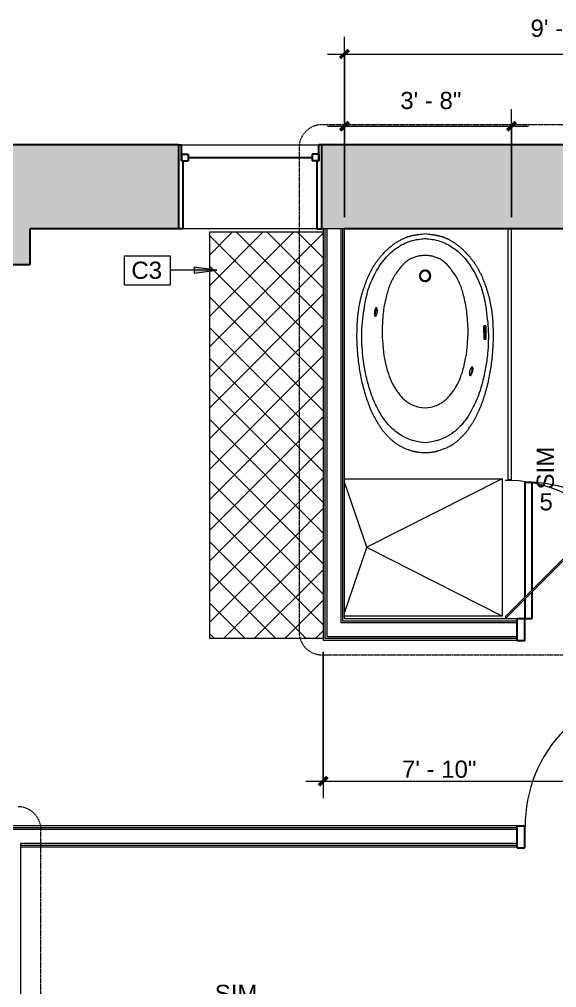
# Model space of a CAD drawing. Header units: inches. Extents: x -1176 to 1474, y -2632 to 978.
# Drawn here: x 603.2 to 744, y 368.3 to 621.8 of the extents above; entities that cross this region are included whole.
import ezdxf

# ---------------------------------------------------------------- set-up
doc = ezdxf.new("R2010")
doc.units = ezdxf.units.IN
doc.header["$MEASUREMENT"] = 0
doc.linetypes.add('Dash Dot 3_16_', pattern=[0.3125, 0.1875, -0.0625, 0, -0.0625])
for name, color, linetype, lineweight in [('A-ANNO-DIMS', 211, 'Continuous', 9), ('A-ANNO-DIMS-48', 211, 'Continuous', 9), ('A-ANNO-KEYN', 231, 'Continuous', 9), ('A-ANNO-SYMB', 150, 'Continuous', 9), ('A-DOOR', 31, 'Continuous', 18), ('A-DOOR-FRAM', 31, 'Continuous', 30), ('A-GLAZ', 151, 'Continuous', 18), ('A-GLAZ-CURT', 52, 'Continuous', 9), ('A-WALL', 113, 'Continuous', 18), ('A-WALL-PATT', 111, 'Continuous', 18), ('G-ANNO-SYMB', 111, 'Continuous', 9), ('I-WALL', 2, 'Continuous', 18), ('P-SANR-FIXT', 6, 'Continuous', 9), ('Q-CASE', 31, 'Continuous', 9)]:
    doc.layers.add(name, color=color, linetype=linetype, lineweight=lineweight)
doc.styles.add('Arial', font='arial.ttf', dxfattribs={"height": 4.5})
doc.styles.add('Swis721 Lt BT', font='swissl.ttf', dxfattribs={"height": 4.5})
doc.dimstyles.new('OTJ_-_3_32__Linear__1_2__Tolerance', dxfattribs={"dimscale": 12, "dimtxt": 4.748918, "dimasz": 0.1875, "dimexe": 0.375, "dimexo": 0.25, "dimgap": 0.25, "dimtad": 1, "dimdec": 1, "dimrnd": 0.5, "dimzin": 3, "dimdsep": 46, "dimlunit": 4, "dimtxsty": 'Swis721 Lt BT', "dimblk1": 'OBLIQUE', "dimblk2": 'OBLIQUE', "dimsah": 1, "dimcen": 0.09, "dimdle": 0.375, "dimazin": 0, "dimtfac": 1, "dimtdec": 4, "dimtix": 1, "dimtmove": 0, "dimatfit": 3, "dimfxl": 1, "dimtvp": 1, "dimfrac": 2, "dimtolj": 1, "dimtzin": 0, "dimarcsym": 2})
doc.dimstyles.new('OTJ_-_3_32__Linear__1_2__Tolerance_1', dxfattribs={"dimscale": 12, "dimtxt": 4.748918, "dimasz": 0.1875, "dimexe": 0.375, "dimexo": 0.25, "dimgap": 0.25, "dimtad": 1, "dimdec": 1, "dimrnd": 0.5, "dimzin": 3, "dimdsep": 46, "dimlunit": 4, "dimtxsty": 'Swis721 Lt BT', "dimblk1": 'OBLIQUE', "dimblk2": 'OBLIQUE', "dimsah": 1, "dimcen": 0.09, "dimdle": 0.375, "dimazin": 0, "dimtfac": 1, "dimtdec": 4, "dimtix": 1, "dimtmove": 2, "dimatfit": 3, "dimfxl": 1, "dimtvp": 1, "dimfrac": 2, "dimtolj": 1, "dimtzin": 0, "dimarcsym": 2})

# ---------------------------------------------------------------- blocks, each defined once
blk = doc.blocks.new('Double Hung - side window 4_ X 6_ 3_ H-6086068-3rd Floor Construction')
at = {"layer": 'A-GLAZ', "color": 8, "lineweight": 30}
for p, q in [((-18.75, 11), (-18, 11)), ((-18, 6.75), (-18, 11)), ((18, 6.75), (18, 11)), ((18.75, 11), (18, 11)), ((-18, 8.5), (-18, 6.75)), ((-18, 8.5), (-16.25, 8.5)), ((-16.25, 8.5), (-16.25, 6.75)), ((-16.25, 7.625), (16.25, 7.625)), ((16.25, 8.5), (16.25, 6.75)), ((18, 8.5), (16.25, 8.5)), ((18, 8.5), (18, 6.75)), ((-18, 6.75), (-16.25, 6.75)), ((-18, 6.75), (-17.5, 6.75)), ((-17.5, -11), (-17.5, 6.75)), ((18, 6.75), (16.25, 6.75)), ((17.5, 6.75), (18, 6.75)), ((17.5, 6.75), (17.5, -11)), ((-17.5, -11), (-18.75, -11)), ((17.5, -11), (18.75, -11))]:
    blk.add_line(p, q, dxfattribs=at)
blk = doc.blocks.new('Single Flush - D2 3_ X 8_-8252885-3rd Floor Construction')
at = {"layer": 'A-DOOR', "lineweight": 30}
for p, q in [((16.16, -2.81), (17.91, -2.81)), ((16.16, -9.78), (16.16, -2.81)), ((17.91, -2.81), (17.91, -8.03)), ((17.91, -8.56), (17.91, -38.62)), ((16.16, -38.62), (16.16, -10.31)), ((17.91, -38.62), (16.16, -38.62))]:
    blk.add_line(p, q, dxfattribs=at)
at = {"layer": 'A-DOOR', "lineweight": 9}
blk.add_arc((17.91, -2.81), 35.81, 179.5, 270, dxfattribs=at)
at = {"layer": 'A-DOOR-FRAM'}
for p, q in [((-20, 2.94), (-20, -2.81)), ((-20, 2.94), (-18, 2.94)), ((-18, 2.94), (-18, -2.81)), ((18, 2.94), (18, -2.81)), ((18, 2.94), (20, 2.94)), ((20, 2.94), (20, -2.81)), ((-20, -2.81), (-18, -2.81)), ((18, -2.81), (20, -2.81))]:
    blk.add_line(p, q, dxfattribs=at)
blk = doc.blocks.new('downloadobjectfile_id_236f7131-f753-4b41-a4ac-6b6cf5932f67 - Bath tub-6664744-3rd Floor Construction')
at = {"layer": 'P-SANR-FIXT'}
for p, q in [((-4.58, 15.85), (-4.58, 15.48)), ((-4.21, 15.32), (-1.45, 15.38)), ((-1.53, 16.05), (-4.15, 15.99)), ((-1.52, 15.72), (-4.15, 15.66)), ((-1.09, 15.55), (-1.1, 15.94)), ((6.24, 12.4), (6.23, 12.33)), ((8.41, 11.78), (8.42, 11.84))]:
    blk.add_line(p, q, dxfattribs=at)
for centre, radius, start, end in [((-4.14, 15.3), 0.361, 91.2564, 121.564), ((-1.51, 15.36), 0.361, 60.9489, 91.2564), ((-17.67, 0), 1.5, 360, 180), ((-17.67, 0), 1.27, 0, 180), ((-17.67, 0), 1.5, 180, 360), ((-17.67, 0), 1.27, 180, 0)]:
    blk.add_arc(centre, radius, start, end, dxfattribs=at)
for points, knots in [([(28.63, 0), (28.61, 0.2), (28.6, 0.48), (28.58, 0.81), (28.56, 1.05), (28.54, 1.26), (28.52, 1.45), (28.51, 1.62), (28.49, 1.79), (28.47, 1.94), (28.45, 2.07), (28.43, 2.2), (28.41, 2.33), (28.39, 2.44), (28.36, 2.55), (28.34, 2.65), (28.31, 2.76), (28.29, 2.87), (28.25, 3.01), (28.21, 3.18), (28.14, 3.41), (28.06, 3.71), (27.93, 4.11), (27.71, 4.76), (27.37, 5.6), (26.88, 6.57), (26.43, 7.3), (26.09, 7.81), (25.84, 8.15), (25.61, 8.44), (25.38, 8.7), (25.15, 8.95), (24.91, 9.19), (24.65, 9.45), (24.29, 9.81), (23.8, 10.29), (23.15, 10.85), (22.57, 11.3), (22.09, 11.64), (21.72, 11.88), (21.36, 12.12), (20.99, 12.35), (20.62, 12.58), (20.26, 12.79), (19.89, 13), (19.52, 13.2), (19.15, 13.4), (18.66, 13.65), (18.04, 13.95), (17.29, 14.29), (16.53, 14.61), (15.75, 14.9), (14.69, 15.28), (13.32, 15.72), (11.9, 16.13), (10.73, 16.44), (9.54, 16.72), (8, 17.02), (6.12, 17.32), (4.57, 17.52), (3.34, 17.65), (2.43, 17.73), (1.54, 17.8), (0.68, 17.85), (-0.13, 17.89), (-0.86, 17.92), (-1.51, 17.94), (-2.14, 17.94), (-2.84, 17.93), (-3.67, 17.91), (-4.61, 17.87), (-5.42, 17.83), (-6.07, 17.79), (-6.7, 17.73), (-7.78, 17.63), (-9.25, 17.42), (-10.67, 17.15), (-11.79, 16.89), (-12.64, 16.67), (-13.48, 16.42), (-14.32, 16.15), (-15.14, 15.86), (-16.2, 15.47), (-17.23, 15.06), (-18.26, 14.57), (-19.02, 14.18), (-19.74, 13.78), (-20.4, 13.38), (-21.04, 12.95), (-21.69, 12.48), (-22.38, 11.94), (-22.97, 11.43), (-23.46, 10.98), (-23.83, 10.62), (-24.2, 10.24), (-24.56, 9.85), (-24.91, 9.46), (-25.23, 9.09), (-25.52, 8.74), (-25.77, 8.43), (-25.99, 8.13), (-26.26, 7.75), (-26.5, 7.35), (-26.76, 6.89), (-26.96, 6.54), (-27.11, 6.24), (-27.23, 6.01), (-27.31, 5.84), (-27.39, 5.68), (-27.49, 5.46), (-27.59, 5.22), (-27.68, 5), (-27.73, 4.86), (-27.77, 4.76), (-27.8, 4.65), (-27.84, 4.53), (-27.88, 4.41), (-27.92, 4.28), (-27.96, 4.14), (-28, 3.99), (-28.04, 3.83), (-28.08, 3.65), (-28.13, 3.46), (-28.17, 3.26), (-28.21, 3.04), (-28.26, 2.79), (-28.3, 2.53), (-28.35, 2.24), (-28.39, 1.94), (-28.45, 1.49), (-28.53, 0.87), (-28.59, 0.3), (-28.62, 0)], [0, 0, 0, 0, 0.003049, 0.004573, 0.006098, 0.007622, 0.009146, 0.010671, 0.012195, 0.01372, 0.015244, 0.016768, 0.018293, 0.019817, 0.021341, 0.022866, 0.02439, 0.025915, 0.027439, 0.030488, 0.033537, 0.036585, 0.042683, 0.04878, 0.060976, 0.073171, 0.085366, 0.091463, 0.097561, 0.103659, 0.109756, 0.115854, 0.121951, 0.128049, 0.134146, 0.146341, 0.158537, 0.170732, 0.176829, 0.182927, 0.189024, 0.195122, 0.20122, 0.207317, 0.213415, 0.219512, 0.22561, 0.231707, 0.243902, 0.256098, 0.268293, 0.280488, 0.292683, 0.317073, 0.341463, 0.353659, 0.365854, 0.390244, 0.414634, 0.439024, 0.45122, 0.463415, 0.47561, 0.487805, 0.5, 0.512195, 0.52439, 0.536585, 0.54878, 0.560976, 0.573171, 0.585366, 0.591463, 0.597561, 0.609756, 0.634146, 0.658537, 0.670732, 0.682927, 0.695122, 0.707317, 0.719512, 0.731707, 0.756098, 0.768293, 0.780488, 0.792683, 0.804878, 0.817073, 0.829268, 0.841463, 0.853659, 0.859756, 0.865854, 0.871951, 0.878049, 0.884146, 0.890244, 0.896341, 0.902439, 0.908537, 0.914634, 0.926829, 0.932927, 0.939024, 0.945122, 0.948171, 0.95122, 0.954268, 0.957317, 0.963415, 0.966463, 0.967988, 0.969512, 0.971037, 0.972561, 0.974085, 0.97561, 0.977134, 0.978659, 0.980183, 0.981707, 0.983232, 0.984756, 0.98628, 0.987805, 0.989329, 0.990854, 0.992378, 0.993902, 0.996951, 1, 1, 1, 1]), ([(-27.41, 0), (-27.41, 0.17), (-27.39, 0.55), (-27.13, 2.64), (-26.63, 4.38), (-25.79, 6.2), (-24.61, 7.94), (-23.4, 9.44), (-21.88, 10.76), (-19.96, 12.16), (-17.98, 13.29), (-15.15, 14.56), (-12.92, 15.24), (-10.26, 15.8), (-7.17, 16.24), (-3.75, 16.6), (-0.55, 16.6), (2.72, 16.42), (6.45, 15.9), (9.78, 15.19), (13.29, 14.12), (14.76, 13.58), (18.1, 11.95), (19.97, 10.69), (21.67, 9.36), (23.1, 7.78), (23.97, 6.54), (24.83, 5.05), (25.43, 3.41), (25.81, 1.98), (26.08, 0)], [-5.618031, -5.618031, -5.618031, -5.618031, -5.544194, -5.424812, -5.260384, -5.095898, -4.928484, -4.760658, -4.585358, -4.400115, -4.184559, -3.970312, -3.743931, -3.517047, -3.259472, -2.988396, -2.713063, -2.428449, -2.138296, -1.837006, -1.597044, -1.348216, -1.138919, -0.913036, -0.731154, -0.569833, -0.420907, -0.282566, -0.145254, 0, 0, 0, 0]), ([(-4.15, 15.99), (-4.26, 15.99), (-4.4, 15.97), (-4.52, 15.92), (-4.56, 15.9), (-4.58, 15.87), (-4.58, 15.86), (-4.58, 15.85)], [0, 0, 0, 0, 0.444444, 0.666667, 0.777778, 0.888889, 1, 1, 1, 1]), ([(-4.58, 15.48), (-4.57, 15.46), (-4.57, 15.45), (-4.56, 15.43), (-4.56, 15.43), (-4.56, 15.42), (-4.55, 15.42), (-4.55, 15.41), (-4.54, 15.4), (-4.53, 15.4), (-4.53, 15.39), (-4.52, 15.39), (-4.51, 15.38), (-4.5, 15.38), (-4.49, 15.37), (-4.48, 15.37), (-4.46, 15.36), (-4.45, 15.35), (-4.43, 15.35), (-4.41, 15.34), (-4.39, 15.34), (-4.37, 15.33), (-4.35, 15.33), (-4.32, 15.33), (-4.29, 15.32), (-4.26, 15.32), (-4.23, 15.32), (-4.21, 15.32)], [0, 0, 0, 0, 0.041667, 0.057292, 0.080729, 0.104167, 0.125, 0.145833, 0.1875, 0.229167, 0.270833, 0.302083, 0.333333, 0.375, 0.416667, 0.458333, 0.5, 0.541667, 0.583333, 0.666667, 0.75, 0.791667, 0.833333, 0.875, 0.916667, 0.958333, 1, 1, 1, 1]), ([(-1.1, 15.94), (-1.1, 15.95), (-1.11, 15.96), (-1.14, 15.98), (-1.18, 16), (-1.25, 16.02), (-1.37, 16.04), (-1.48, 16.05), (-1.53, 16.05)], [0, 0, 0, 0, 0.125, 0.25, 0.375, 0.5, 0.75, 1, 1, 1, 1]), ([(-1.45, 15.38), (-1.43, 15.38), (-1.4, 15.38), (-1.36, 15.39), (-1.33, 15.39), (-1.31, 15.4), (-1.29, 15.4), (-1.27, 15.4), (-1.26, 15.41), (-1.24, 15.41), (-1.23, 15.42), (-1.21, 15.42), (-1.2, 15.43), (-1.18, 15.44), (-1.17, 15.44), (-1.16, 15.45), (-1.15, 15.46), (-1.14, 15.46), (-1.13, 15.47), (-1.13, 15.47), (-1.12, 15.48), (-1.11, 15.49), (-1.11, 15.49), (-1.1, 15.5), (-1.1, 15.51), (-1.1, 15.51), (-1.09, 15.52), (-1.09, 15.54), (-1.09, 15.55)], [0, 0, 0, 0, 0.041667, 0.083333, 0.125, 0.166667, 0.208333, 0.25, 0.291667, 0.333333, 0.375, 0.416667, 0.5, 0.541667, 0.583333, 0.625, 0.666667, 0.697917, 0.729167, 0.770833, 0.8125, 0.854167, 0.875, 0.895833, 0.916667, 0.942708, 0.958333, 1, 1, 1, 1]), ([(16.89, 0), (16.8, 1.27), (16.48, 2.48), (16.13, 3.34), (15.69, 4.17), (14.98, 5.22), (14.26, 6.02), (13.41, 6.67), (12.38, 7.51), (11.18, 8.22), (10.13, 8.79), (9.49, 9.08), (8.26, 9.53), (6.69, 10.07), (4.84, 10.46), (3.28, 10.79), (1.97, 10.94), (0.6, 11.06), (-0.86, 11.17), (-2.86, 11.31), (-4.35, 11.24), (-5.73, 11.15), (-7.46, 11.03), (-9.26, 10.84), (-11.69, 10.32), (-13.21, 9.91), (-14.78, 9.49), (-16.19, 8.83), (-17.34, 8.3), (-18.79, 7.24), (-20.02, 6.38), (-21.28, 5.13), (-21.9, 4.24), (-22.24, 3.5), (-22.59, 2.68), (-22.84, 1.69), (-22.94, 0.81), (-23, 0.26), (-23.03, 0)], [0, 0, 0, 0, 0.095825, 0.182513, 0.269753, 0.361199, 0.455897, 0.552236, 0.65743, 0.766411, 0.857986, 0.946942, 1.048984, 1.184003, 1.327218, 1.460629, 1.57966, 1.69493, 1.829456, 1.967274, 2.102928, 2.230917, 2.36765, 2.535001, 2.698079, 2.855999, 2.988228, 3.111669, 3.240091, 3.366918, 3.507968, 3.628876, 3.730864, 3.808196, 3.883993, 3.961779, 4.030158, 4.077503, 4.077503, 4.077503, 4.077503]), ([(6.23, 12.33), (6.22, 12.32), (6.22, 12.28), (6.24, 12.22), (6.29, 12.15), (6.37, 12.08), (6.47, 12.01), (6.63, 11.92), (6.87, 11.82), (7.21, 11.72), (7.67, 11.62), (8.08, 11.61), (8.33, 11.68), (8.39, 11.74), (8.41, 11.78)], [0, 0, 0, 0, 0.05, 0.1, 0.15, 0.2, 0.25, 0.3, 0.4, 0.5, 0.6, 0.8, 0.9, 1, 1, 1, 1]), ([(8.41, 11.78), (8.41, 11.8), (8.41, 11.83), (8.39, 11.9), (8.34, 11.96), (8.27, 12.03), (8.17, 12.1), (8.01, 12.19), (7.76, 12.3), (7.42, 12.4), (6.96, 12.49), (6.54, 12.51), (6.29, 12.43), (6.24, 12.37), (6.23, 12.33)], [0, 0, 0, 0, 0.05, 0.1, 0.15, 0.2, 0.25, 0.3, 0.4, 0.5, 0.6, 0.8, 0.9, 1, 1, 1, 1]), ([(6.23, 12.33), (6.23, 12.35), (6.25, 12.38), (6.31, 12.43), (6.39, 12.46), (6.49, 12.48), (6.61, 12.49), (6.8, 12.5), (7.07, 12.47), (7.42, 12.4), (7.88, 12.26), (8.24, 12.07), (8.4, 11.89), (8.42, 11.81), (8.41, 11.78)], [0, 0, 0, 0, 0.05, 0.1, 0.15, 0.2, 0.25, 0.3, 0.4, 0.5, 0.6, 0.8, 0.9, 1, 1, 1, 1]), ([(8.42, 11.84), (8.43, 11.85), (8.43, 11.89), (8.41, 11.95), (8.36, 12.02), (8.28, 12.09), (8.18, 12.15), (8.03, 12.24), (7.78, 12.35), (7.45, 12.46), (6.98, 12.55), (6.56, 12.56), (6.31, 12.49), (6.25, 12.43), (6.24, 12.4)], [0, 0, 0, 0, 0.05, 0.1, 0.15, 0.2, 0.25, 0.3, 0.4, 0.5, 0.6, 0.8, 0.9, 1, 1, 1, 1]), ([(8.09, 11.82), (8.09, 11.8), (8.08, 11.78), (8.05, 11.75), (8, 11.72), (7.94, 11.7), (7.86, 11.69), (7.73, 11.68), (7.47, 11.7), (7.05, 11.79), (6.68, 11.96), (6.52, 12.11), (6.5, 12.18), (6.52, 12.21)], [0, 0, 0, 0, 0.047619, 0.095238, 0.142857, 0.190476, 0.238095, 0.285714, 0.380952, 0.571429, 0.761905, 0.880952, 1, 1, 1, 1]), ([(8.09, 11.82), (8.1, 11.83), (8.1, 11.86), (8.09, 11.9), (8.06, 11.95), (8.01, 11.99), (7.94, 12.04), (7.84, 12.11), (7.6, 12.21), (7.18, 12.33), (6.78, 12.35), (6.56, 12.3), (6.52, 12.24), (6.52, 12.21)], [0, 0, 0, 0, 0.047619, 0.095238, 0.142857, 0.190476, 0.238095, 0.285714, 0.380952, 0.571429, 0.761905, 0.880952, 1, 1, 1, 1]), ([(6.52, 12.21), (6.52, 12.22), (6.54, 12.25), (6.58, 12.28), (6.65, 12.3), (6.76, 12.32), (7, 12.32), (7.44, 12.25), (7.85, 12.09), (8.06, 11.93), (8.1, 11.85), (8.09, 11.82)], [0, 0, 0, 0, 0.052632, 0.105263, 0.157895, 0.210526, 0.315789, 0.526316, 0.736842, 0.868421, 1, 1, 1, 1]), ([(6.52, 12.21), (6.52, 12.22), (6.54, 12.25), (6.58, 12.28), (6.65, 12.3), (6.73, 12.31), (6.82, 12.32), (6.97, 12.32), (7.25, 12.28), (7.67, 12.17), (7.97, 12.01), (8.08, 11.89), (8.1, 11.84), (8.09, 11.82)], [0, 0, 0, 0, 0.052632, 0.105263, 0.157895, 0.210526, 0.263158, 0.315789, 0.421053, 0.631579, 0.815789, 0.907895, 1, 1, 1, 1]), ([(-28.62, 0), (-28.59, -0.3), (-28.53, -0.87), (-28.45, -1.49), (-28.39, -1.94), (-28.35, -2.24), (-28.3, -2.53), (-28.26, -2.79), (-28.21, -3.04), (-28.17, -3.26), (-28.13, -3.46), (-28.08, -3.65), (-28.04, -3.83), (-28, -3.99), (-27.96, -4.14), (-27.92, -4.28), (-27.88, -4.41), (-27.84, -4.53), (-27.8, -4.65), (-27.77, -4.76), (-27.73, -4.86), (-27.68, -5), (-27.59, -5.22), (-27.47, -5.51), (-27.31, -5.84), (-27.14, -6.18), (-26.96, -6.54), (-26.76, -6.89), (-26.57, -7.24), (-26.38, -7.55), (-26.19, -7.85), (-25.99, -8.13), (-25.77, -8.43), (-25.52, -8.74), (-25.23, -9.09), (-24.91, -9.46), (-24.44, -9.98), (-23.95, -10.5), (-23.46, -10.98), (-22.97, -11.43), (-22.38, -11.94), (-21.69, -12.48), (-21.04, -12.95), (-20.4, -13.38), (-19.74, -13.78), (-19.02, -14.18), (-18.26, -14.57), (-17.49, -14.93), (-16.72, -15.26), (-15.93, -15.57), (-14.87, -15.96), (-13.76, -16.33), (-12.64, -16.67), (-11.51, -16.97), (-10.11, -17.27), (-8.67, -17.51), (-7.47, -17.66), (-6.7, -17.73), (-6.07, -17.79), (-5.42, -17.83), (-4.61, -17.87), (-3.67, -17.91), (-2.84, -17.93), (-2.14, -17.94), (-1.51, -17.94), (-0.86, -17.92), (-0.13, -17.89), (0.68, -17.85), (1.54, -17.8), (2.43, -17.73), (3.64, -17.62), (5.19, -17.45), (7.06, -17.18), (8.93, -16.85), (10.74, -16.44), (12.48, -15.97), (14.15, -15.46), (15.49, -15), (16.53, -14.61), (17.55, -14.19), (18.78, -13.61), (20.01, -12.94), (20.99, -12.36), (21.73, -11.89), (22.45, -11.39), (23.15, -10.85), (23.8, -10.29), (24.29, -9.81), (24.65, -9.45), (24.91, -9.19), (25.15, -8.95), (25.38, -8.7), (25.61, -8.44), (25.84, -8.15), (26.09, -7.81), (26.41, -7.34), (26.81, -6.68), (27.25, -5.84), (27.63, -4.97), (27.89, -4.25), (28.06, -3.69), (28.16, -3.36), (28.23, -3.1), (28.27, -2.95), (28.3, -2.83), (28.33, -2.7), (28.36, -2.55), (28.4, -2.39), (28.42, -2.25), (28.44, -2.1), (28.47, -1.91), (28.51, -1.62), (28.54, -1.31), (28.57, -0.94), (28.6, -0.5), (28.62, -0.17), (28.63, 0)], [0, 0, 0, 0, 0.003049, 0.006098, 0.007622, 0.009146, 0.010671, 0.012195, 0.01372, 0.015244, 0.016768, 0.018293, 0.019817, 0.021341, 0.022866, 0.02439, 0.025915, 0.027439, 0.028963, 0.030488, 0.032012, 0.033537, 0.036585, 0.042683, 0.04878, 0.054878, 0.060976, 0.067073, 0.073171, 0.079268, 0.085366, 0.091463, 0.097561, 0.103659, 0.109756, 0.115854, 0.121951, 0.134146, 0.140244, 0.146341, 0.158537, 0.170732, 0.182927, 0.195122, 0.207317, 0.219512, 0.231707, 0.243902, 0.256098, 0.268293, 0.280488, 0.304878, 0.317073, 0.329268, 0.353659, 0.378049, 0.390244, 0.402439, 0.408537, 0.414634, 0.426829, 0.439024, 0.45122, 0.463415, 0.47561, 0.487805, 0.5, 0.512195, 0.52439, 0.536585, 0.54878, 0.573171, 0.597561, 0.621951, 0.646341, 0.670732, 0.695122, 0.719512, 0.731707, 0.743902, 0.768293, 0.792683, 0.804878, 0.817073, 0.829268, 0.841463, 0.853659, 0.865854, 0.871951, 0.878049, 0.884146, 0.890244, 0.896341, 0.902439, 0.908537, 0.914634, 0.925305, 0.935976, 0.946646, 0.957317, 0.962652, 0.967988, 0.970655, 0.973323, 0.974657, 0.975991, 0.978659, 0.981326, 0.98266, 0.983994, 0.986662, 0.989329, 0.991997, 0.994665, 0.997332, 1, 1, 1, 1]), ([(26.08, 0), (25.81, -1.98), (25.43, -3.41), (24.83, -5.05), (23.97, -6.54), (23.1, -7.78), (21.67, -9.36), (19.97, -10.69), (18.1, -11.95), (14.76, -13.58), (13.29, -14.12), (9.78, -15.19), (6.45, -15.9), (2.72, -16.42), (-0.55, -16.6), (-3.75, -16.6), (-7.17, -16.24), (-10.26, -15.8), (-12.92, -15.24), (-15.15, -14.56), (-17.98, -13.29), (-19.96, -12.16), (-21.88, -10.76), (-23.4, -9.44), (-24.61, -7.94), (-25.79, -6.2), (-26.63, -4.38), (-27.13, -2.64), (-27.39, -0.55), (-27.41, -0.17), (-27.41, 0)], [-5.618031, -5.618031, -5.618031, -5.618031, -5.472777, -5.335466, -5.197124, -5.048198, -4.886878, -4.704995, -4.479113, -4.269816, -4.020987, -3.781025, -3.479735, -3.189582, -2.904969, -2.629635, -2.35856, -2.100984, -1.8741, -1.647719, -1.433473, -1.217917, -1.032673, -0.857374, -0.689547, -0.522133, -0.357647, -0.193219, -0.073837, 0, 0, 0, 0]), ([(-23.03, 0), (-23, -0.26), (-22.94, -0.81), (-22.84, -1.69), (-22.59, -2.68), (-22.24, -3.5), (-21.9, -4.24), (-21.28, -5.13), (-20.02, -6.38), (-18.79, -7.24), (-17.34, -8.3), (-16.19, -8.83), (-14.78, -9.49), (-13.21, -9.91), (-11.69, -10.32), (-9.26, -10.84), (-7.46, -11.03), (-5.73, -11.15), (-4.35, -11.24), (-2.86, -11.31), (-0.86, -11.17), (0.6, -11.06), (1.97, -10.94), (3.28, -10.79), (4.84, -10.46), (6.69, -10.07), (8.26, -9.53), (9.49, -9.08), (10.13, -8.79), (11.18, -8.22), (12.38, -7.51), (13.41, -6.67), (14.26, -6.02), (14.98, -5.22), (15.69, -4.17), (16.13, -3.34), (16.48, -2.48), (16.8, -1.27), (16.89, 0)], [0, 0, 0, 0, 0.047345, 0.115723, 0.19351, 0.269307, 0.346639, 0.448626, 0.569535, 0.710585, 0.837412, 0.965834, 1.089275, 1.221504, 1.379424, 1.542502, 1.709853, 1.846586, 1.974575, 2.110229, 2.248047, 2.382573, 2.497843, 2.616873, 2.750285, 2.893499, 3.028519, 3.130561, 3.219517, 3.311092, 3.420073, 3.525267, 3.621606, 3.716304, 3.80775, 3.89499, 3.981678, 4.077503, 4.077503, 4.077503, 4.077503]), ([(-7.08, -13.03), (-7.07, -13.02), (-7.07, -12.99), (-7.08, -12.94), (-7.12, -12.89), (-7.18, -12.84), (-7.26, -12.79), (-7.39, -12.73), (-7.69, -12.62), (-8.23, -12.52), (-8.85, -12.52), (-9.18, -12.59), (-9.3, -12.68), (-9.31, -12.74), (-9.3, -12.76)], [0, 0, 0, 0, 0.043478, 0.086957, 0.130435, 0.173913, 0.217391, 0.26087, 0.347826, 0.521739, 0.695652, 0.847826, 0.923913, 1, 1, 1, 1]), ([(-8.99, -12.73), (-8.99, -12.71), (-8.99, -12.69), (-8.96, -12.66), (-8.92, -12.63), (-8.86, -12.61), (-8.79, -12.59), (-8.68, -12.57), (-8.44, -12.55), (-8.03, -12.58), (-7.62, -12.69), (-7.43, -12.79), (-7.37, -12.87), (-7.37, -12.9), (-7.38, -12.92)], [0, 0, 0, 0, 0.045455, 0.090909, 0.136364, 0.181818, 0.227273, 0.272727, 0.363636, 0.545455, 0.727273, 0.863636, 0.931818, 1, 1, 1, 1]), ([(-9.3, -12.77), (-9.31, -12.78), (-9.32, -12.81), (-9.3, -12.86), (-9.26, -12.91), (-9.2, -12.96), (-9.12, -13.01), (-8.99, -13.07), (-8.69, -13.17), (-8.15, -13.27), (-7.54, -13.28), (-7.21, -13.21), (-7.09, -13.11), (-7.07, -13.06), (-7.08, -13.03)], [0, 0, 0, 0, 0.043478, 0.086957, 0.130435, 0.173913, 0.217391, 0.26087, 0.347826, 0.521739, 0.695652, 0.847826, 0.923913, 1, 1, 1, 1]), ([(-9.3, -12.76), (-9.3, -12.78), (-9.28, -12.82), (-9.23, -12.88), (-9.14, -12.93), (-9.03, -12.99), (-8.9, -13.04), (-8.7, -13.1), (-8.3, -13.19), (-7.72, -13.23), (-7.24, -13.17), (-7.1, -13.08), (-7.08, -13.03)], [0, 0, 0, 0, 0.055556, 0.111111, 0.166667, 0.222222, 0.277778, 0.333333, 0.444444, 0.666667, 0.833333, 1, 1, 1, 1]), ([(-7.08, -13.03), (-7.09, -13.05), (-7.11, -13.08), (-7.18, -13.12), (-7.27, -13.16), (-7.43, -13.19), (-7.68, -13.22), (-8.04, -13.21), (-8.54, -13.15), (-8.98, -13.03), (-9.24, -12.88), (-9.3, -12.8), (-9.3, -12.77)], [0, 0, 0, 0, 0.055556, 0.111111, 0.166667, 0.222222, 0.333333, 0.444444, 0.555556, 0.777778, 0.888889, 1, 1, 1, 1]), ([(-7.38, -12.92), (-7.38, -12.93), (-7.39, -12.95), (-7.44, -12.99), (-7.5, -13.01), (-7.57, -13.03), (-7.67, -13.05), (-7.81, -13.06), (-8.09, -13.06), (-8.52, -13), (-8.83, -12.89), (-8.96, -12.79), (-8.99, -12.75), (-8.99, -12.73)], [0, 0, 0, 0, 0.052632, 0.105263, 0.157895, 0.210526, 0.263158, 0.315789, 0.421053, 0.631579, 0.815789, 0.907895, 1, 1, 1, 1]), ([(-8.99, -12.73), (-8.99, -12.74), (-8.99, -12.76), (-8.98, -12.8), (-8.94, -12.83), (-8.9, -12.87), (-8.83, -12.91), (-8.72, -12.95), (-8.5, -13.03), (-8.09, -13.09), (-7.67, -13.09), (-7.46, -13.03), (-7.39, -12.97), (-7.37, -12.94), (-7.38, -12.92)], [0, 0, 0, 0, 0.045455, 0.090909, 0.136364, 0.181818, 0.227273, 0.272727, 0.363636, 0.545455, 0.727273, 0.863636, 0.931818, 1, 1, 1, 1]), ([(-7.38, -12.92), (-7.38, -12.93), (-7.39, -12.96), (-7.44, -12.99), (-7.5, -13.01), (-7.57, -13.03), (-7.67, -13.05), (-7.81, -13.06), (-8.09, -13.06), (-8.52, -13), (-8.83, -12.89), (-8.96, -12.79), (-8.99, -12.75), (-8.99, -12.73)], [0, 0, 0, 0, 0.052632, 0.105263, 0.157895, 0.210526, 0.263158, 0.315789, 0.421053, 0.631579, 0.815789, 0.907895, 1, 1, 1, 1])]:
    blk.add_open_spline(points, degree=3, knots=knots, dxfattribs=at)
blk = doc.blocks.new('Single Flush - D1 3_ X 8_-8249534-3rd Floor Construction')
at = {"layer": 'A-DOOR', "lineweight": 30}
for p, q in [((16.15625, 38.625), (16.15625, 2.8125)), ((17.90625, 38.625), (16.15625, 38.625)), ((17.90625, 2.8125), (17.90625, 38.625)), ((16.15625, 2.8125), (17.90625, 2.8125))]:
    blk.add_line(p, q, dxfattribs=at)
at = {"layer": 'A-DOOR', "lineweight": 9}
blk.add_arc((17.90625, 2.8125), 35.8125, 90, 180.5, dxfattribs=at)
at = {"layer": 'A-DOOR-FRAM'}
for p, q in [((-20, -2.9375), (-20, 2.8125)), ((-20, 2.8125), (-18, 2.8125)), ((-18, -2.9375), (-18, 2.8125)), ((18.000004, -2.9375), (18.000004, 2.8125)), ((18.000004, 2.8125), (20.000004, 2.8125)), ((20.000004, -2.9375), (20.000004, 2.8125)), ((-20, -2.9375), (-18, -2.9375)), ((18.000004, -2.9375), (20.000004, -2.9375))]:
    blk.add_line(p, q, dxfattribs=at)
blk = doc.blocks.new('System Panel - Glazed-7038921-3rd Floor Construction')
at = {"layer": 'A-GLAZ-CURT', "lineweight": 18}
for p, q in [((32.8125, 1.75), (-32.8125, 1.75)), ((-32.8125, 1.75), (-32.8125, 0.75)), ((-32.8125, 0.75), (32.8125, 0.75)), ((32.8125, 0.75), (32.8125, 1.75))]:
    blk.add_line(p, q, dxfattribs=at)
blk = doc.blocks.new('CW-Single Glass Door - Type 1-8068375-3rd Floor Construction')
at = {"layer": 'A-DOOR'}
for p, q in [((-17.73, -0.11), (-18, -0.38)), ((-18, -0.38), (7.46, -25.83)), ((7.72, -25.57), (-17.73, -0.11)), ((7.46, -25.83), (7.72, -25.57))]:
    blk.add_line(p, q, dxfattribs=at)
at = {"layer": 'A-DOOR', "lineweight": 9}
blk.add_arc((-18, -0.38), 36, 315, 0.5, dxfattribs=at)
blk = doc.blocks.new('Desk60 - Desk-7130594-3rd Floor Construction')
at = {"layer": 'Q-CASE'}
h = blk.add_hatch(dxfattribs=at)
h.set_pattern_fill('FP_13', color=256, style=0, pattern_type=2)
h.set_pattern_definition([(315, (1804.648, 1131.324), (4.006467, 4.006467), []), (45, (1804.648, 1131.324), (-4.006467, 4.006467), [])])
h.paths.add_polyline_path([(2264.41, 478.31), (2264.41, 448.5), (2370.76, 448.5), (2370.76, 478.31), (2314.94, 478.31)], flags=0)
for p, q in [((2370.76, 478.31), (2264.41, 478.31)), ((2264.41, 478.31), (2264.41, 448.5)), ((2370.76, 448.5), (2370.76, 478.31))]:
    blk.add_line(p, q, dxfattribs=at)
blk = doc.blocks.new('Shower Floor - Shower Floor-7572832-3rd Floor Construction')
at = {"layer": 'P-SANR-FIXT'}
for p, q in [((-17.91, -41.63), (-17.91, -0.3)), ((-17.04, -0.3), (0.07, -6.12)), ((0.12, -6.12), (17.22, -0.3)), ((18.09, -0.3), (18.09, -41.63)), ((-17.91, -41.63), (0.07, -6.17)), ((0.09, -6.12), (0.07, -6.12)), ((0.09, -6.12), (0.07, -6.17)), ((0.12, -6.12), (0.07, -6.12)), ((0.07, -6.12), (0.07, -6.17)), ((0.07, -6.17), (0.12, -6.17)), ((0.09, -6.12), (0.12, -6.12)), ((0.09, -6.12), (0.12, -6.17)), ((0.12, -6.17), (0.12, -6.12)), ((18.09, -41.63), (0.12, -6.17)), ((18.09, -41.63), (-17.91, -41.63))]:
    blk.add_line(p, q, dxfattribs=at)
blk = doc.blocks.new('DIMBLOCK12-3rd Floor Construction')
at = {"layer": 'A-ANNO-DIMS-48'}
for p, q in [((688.45, 570.01), (688.45, 617.25)), ((800.49, 570.01), (800.49, 617.25)), ((683.95, 612.75), (804.99, 612.75)), ((688.45, 612.75), (688.45, 570.01)), ((800.49, 612.75), (800.49, 570.01))]:
    blk.add_line(p, q, dxfattribs=at)
at = {"layer": 'A-ANNO-DIMS-48', "lineweight": 50}
for p, q in [((688.45, 612.75), (689.57, 613.88)), ((800.49, 612.75), (801.61, 613.88)), ((688.45, 612.75), (687.32, 611.63)), ((800.49, 612.75), (799.36, 611.63))]:
    blk.add_line(p, q, dxfattribs=at)
at = {"layer": 'A-ANNO-DIMS-48', "color": 0, "insert": (737.19, 621.76), "char_height": 4.5, "width": 17.4579, "attachment_point": 1, "line_spacing_factor": 1.005062, "style": 'Swis721 Lt BT'}
blk.add_mtext('9\' - 4"', dxfattribs=at)
blk = doc.blocks.new('_Oblique')
at = {"color": 0, "linetype": 'ByBlock', "lineweight": -2}
blk.add_line((-0.5, -0.5), (0.5, 0.5), dxfattribs=at)
blk = doc.blocks.new('DIMBLOCK28-3rd Floor Construction')
at = {"layer": 'A-ANNO-DIMS-48'}
for p, q in [((688.45, 570.01), (688.45, 598.34)), ((732.2, 570.01), (732.2, 598.34)), ((683.95, 593.84), (736.7, 593.84)), ((688.45, 593.84), (688.45, 570.01)), ((732.2, 593.84), (732.2, 570.01))]:
    blk.add_line(p, q, dxfattribs=at)
at = {"layer": 'A-ANNO-DIMS-48', "lineweight": 50}
for p, q in [((688.45, 593.84), (687.32, 592.71)), ((688.45, 593.84), (689.57, 594.96)), ((732.2, 593.84), (731.07, 592.71)), ((732.2, 593.84), (733.32, 594.96))]:
    blk.add_line(p, q, dxfattribs=at)
at = {"layer": 'A-ANNO-DIMS-48', "color": 0, "insert": (703.05, 602.84), "char_height": 4.5, "width": 17.4579, "attachment_point": 1, "line_spacing_factor": 1.005062, "style": 'Swis721 Lt BT'}
blk.add_mtext('3\' - 8"', dxfattribs=at)
blk = doc.blocks.new('DIMBLOCK30-3rd Floor Construction')
at = {"layer": 'A-ANNO-DIMS-48'}
for p, q in [((682.82, 456.26), (682.82, 417.87)), ((682.82, 422.37), (682.82, 456.26)), ((776.86, 420.96), (776.86, 426.87)), ((678.32, 422.37), (781.36, 422.37)), ((776.86, 422.37), (776.86, 420.96))]:
    blk.add_line(p, q, dxfattribs=at)
at = {"layer": 'A-ANNO-DIMS-48', "lineweight": 50}
for p, q in [((682.82, 422.37), (683.95, 423.5)), ((776.86, 422.37), (777.99, 423.5)), ((682.82, 422.37), (681.7, 421.25)), ((776.86, 422.37), (775.74, 421.25))]:
    blk.add_line(p, q, dxfattribs=at)
at = {"layer": 'A-ANNO-DIMS-48', "color": 0, "insert": (703.5, 427.75), "char_height": 4.5, "width": 21.438, "attachment_point": 1, "line_spacing_factor": 1.005062, "style": 'Swis721 Lt BT'}
blk.add_mtext('7\' - 10"', dxfattribs=at)
blk = doc.blocks.new('Keynote Tag - Keynote Number - Boxed-135510-3rd Floor Construction')
at = {"layer": 'A-ANNO-KEYN'}
for p, q in [((-0.125, -0.0792), (-0.125, 0.0781)), ((-0.125, 0.0781), (0.125, 0.0781)), ((0.125, 0.0781), (0.125, -0.0792)), ((-0.125, -0.0792), (0.125, -0.0792))]:
    blk.add_line(p, q, dxfattribs=at)

msp = doc.modelspace()

# ---------------------------------------------------------------- hatches: boundary and pattern name
at = {"layer": 'A-ANNO-KEYN'}
msp.add_hatch(color=256, dxfattribs=at).paths.add_polyline_path([(655, 556.14), (649, 556.93), (649, 555.35)], flags=0)
at = {"layer": 'A-WALL-PATT'}
h = msp.add_hatch(color=250, dxfattribs=at)
h.paths.add_polyline_path([(882.73, 567.01), (940.09, 567.01), (940.09, 589.01), (874.54, 589.01), (874.54, 567.01), (882.23, 567.01)], flags=0)
h.paths.add_polyline_path([(733.95, 567.01), (745.99, 567.01), (745.99, 589.01), (682.43, 589.01), (682.43, 567.01), (715.25, 567.01)], flags=0)
h.paths.add_polyline_path([(808.49, 567.01), (837.04, 567.01), (837.04, 589.01), (783.49, 589.01), (783.49, 567.01), (807.99, 567.01)], flags=0)
h.paths.add_polyline_path([(1210.55, 567.01), (1211.24, 567.01), (1211.24, 589.01), (1167.7, 589.01), (1167.7, 567.01), (1201.21, 567.01)], flags=0)
h.paths.add_polyline_path([(576.53, 567.01), (644.93, 567.01), (644.93, 589.01), (576.53, 589.01)], flags=0)
h.paths.add_polyline_path([(1107.75, 567.01), (1130.2, 567.01), (1130.2, 589.01), (1068.64, 589.01), (1068.64, 567.01), (1098.41, 567.01)], flags=0)
h.paths.add_polyline_path([(1031.14, 567.01), (1031.14, 589.01), (977.59, 589.01), (977.59, 567.01)], flags=0)
h.paths.add_polyline_path([(539.03, 567.01), (539.03, 589.01), (495.15, 589.01), (495.15, 567.01)], flags=0)
at = {"layer": 'A-WALL-PATT', "lineweight": 9}
msp.add_hatch(color=7, dxfattribs=at).paths.add_polyline_path([(587.52, 557.64), (606.02, 557.64), (606.02, 567.01), (587.52, 567.01)], flags=0)

# ---------------------------------------------------------------- linework, layer by layer
at = {"layer": 'A-ANNO-KEYN'}
for p, q in [((655, 556.14), (642.73, 556.14)), ((655, 556.14), (649, 556.93)), ((649, 556.93), (649, 555.35)), ((649, 555.35), (655, 556.14))]:
    msp.add_line(p, q, dxfattribs=at)
at = {"layer": 'A-ANNO-SYMB', "linetype": 'Dash Dot 3_16_'}
for p, q in [((806.15, 594.24), (682.52, 594.24)), ((676.52, 588.24), (676.52, 461.44)), ((682.52, 455.44), (806.15, 455.44)), ((608.86, 305.68), (608.86, 409.67))]:
    msp.add_line(p, q, dxfattribs=at)
for centre, start, end in [((682.52, 588.24), 90, 180), ((682.52, 461.44), 180, 270), ((602.86, 409.67), 0, 90)]:
    msp.add_arc(centre, 6, start, end, dxfattribs=at)
at = {"layer": 'A-WALL', "color": 8, "lineweight": 30}
for p, q in [((644.93, 589.01), (576.53, 589.01)), ((644.93, 589.01), (644.93, 567.01)), ((745.99, 589.01), (682.43, 589.01)), ((682.43, 589.01), (682.43, 567.01)), ((644.93, 567.01), (606.02, 567.01)), ((606.02, 557.64), (606.02, 567.01)), ((682.82, 567.01), (682.43, 567.01)), ((745.99, 567.01), (688.45, 567.01)), ((587.52, 557.64), (606.02, 557.64))]:
    msp.add_line(p, q, dxfattribs=at)
at = {"layer": 'A-WALL', "lineweight": 9}
for p, q in [((644.93, 589.01), (682.43, 589.01)), ((682.43, 567.01), (644.93, 567.01))]:
    msp.add_line(p, q, dxfattribs=at)
at = {"layer": 'A-WALL'}
for p, q in [((688.45, 567.01), (682.82, 567.01)), ((683.32, 567.01), (683.32, 459.76)), ((683.82, 567.01), (683.82, 460.26)), ((687.45, 567.01), (687.45, 463.88)), ((687.95, 567.01), (687.95, 464.38)), ((687.95, 464.38), (733.7, 464.38)), ((687.45, 463.88), (733.7, 463.88)), ((683.32, 459.76), (733.7, 459.76)), ((683.82, 460.26), (733.7, 460.26)), ((733.7, 410.17), (480.78, 410.17)), ((733.7, 409.67), (480.78, 409.67)), ((603.56, 310.17), (603.56, 406.05)), ((733.7, 406.05), (603.56, 406.05)), ((733.7, 405.55), (603.56, 405.55))]:
    msp.add_line(p, q, dxfattribs=at)
at = {"layer": 'I-WALL'}
for p, q in [((682.82, 567.01), (682.82, 459.26)), ((688.45, 464.88), (688.45, 567.01)), ((733.7, 464.88), (688.45, 464.88)), ((733.7, 459.26), (733.7, 464.88)), ((682.82, 459.26), (733.7, 459.26)), ((733.7, 410.67), (480.78, 410.67)), ((733.7, 405.05), (733.7, 410.67)), ((733.7, 405.05), (603.56, 405.05))]:
    msp.add_line(p, q, dxfattribs=at)

# ---------------------------------------------------------------- block references
at = {"layer": 'A-ANNO-KEYN', "xscale": 47.99999999999997, "yscale": 47.99999999999997, "zscale": 47.99999999999997}
msp.add_blockref('Keynote Tag - Keynote Number - Boxed-135510-3rd Floor Construction', (636.73, 556.16), dxfattribs=at)
at = {"layer": 'A-DOOR'}
for name, p, rotation in [('CW-Single Glass Door - Type 1-8068375-3rd Floor Construction', (730.45, 483.13), 89.99999999999991), ('Single Flush - D2 3_ X 8_-8252885-3rd Floor Construction', (753.7, 462.07), 180)]:
    msp.add_blockref(name, p, dxfattribs=dict(at, rotation=rotation))
msp.add_blockref('Single Flush - D1 3_ X 8_-8249534-3rd Floor Construction', (753.7, 407.86), dxfattribs=at)
at = {"layer": 'A-GLAZ'}
msp.add_blockref('Double Hung - side window 4_ X 6_ 3_ H-6086068-3rd Floor Construction', (663.68, 578.01), dxfattribs=at)
at = {"layer": 'A-GLAZ-CURT', "rotation": 269.9999999999999}
msp.add_blockref('System Panel - Glazed-7038921-3rd Floor Construction', (730.45, 534.2), dxfattribs=at)
at = {"layer": 'P-SANR-FIXT'}
for name, p, rotation in [('downloadobjectfile_id_236f7131-f753-4b41-a4ac-6b6cf5932f67 - Bath tub-6664744-3rd Floor Construction', (709.55, 537.01), 270.0000000000002), ('Shower Floor - Shower Floor-7572832-3rd Floor Construction', (688.15, 483.47), 89.99999999999942)]:
    msp.add_blockref(name, p, dxfattribs=dict(at, rotation=rotation))
at = {"layer": 'Q-CASE', "rotation": 89.9999999999999}
msp.add_blockref('Desk60 - Desk-7130594-3rd Floor Construction', (1131.32, -1804.65), dxfattribs=at)

# ---------------------------------------------------------------- texts
at = {"layer": 'A-ANNO-KEYN', "insert": (632.58, 558.39), "char_height": 4.5, "width": 9.8475, "attachment_point": 1, "style": 'Arial'}
msp.add_mtext('C3', dxfattribs=at)
at = {"layer": 'A-ANNO-SYMB', "insert": (654.42, 369.04), "char_height": 4.5, "width": 12.8775, "attachment_point": 1, "style": 'Swis721 Lt BT'}
msp.add_mtext('SIM', dxfattribs=at)
at = {"layer": 'G-ANNO-SYMB', "insert": (738.81, 498.75), "char_height": 4.5, "width": 12.8775, "attachment_point": 1, "rotation": 90, "style": 'Swis721 Lt BT'}
msp.add_mtext('SIM', dxfattribs=at)
at = {"layer": 'G-ANNO-SYMB', "insert": (739.54, 497.76), "char_height": 4.5, "width": 4.0905, "attachment_point": 1, "style": 'Swis721 Lt BT'}
msp.add_mtext('5', dxfattribs=at)

# ---------------------------------------------------------------- dimensions: what is measured, and where the dimension line sits
at = {"layer": 'A-ANNO-DIMS'}
for base, p1, p2, override, picture, middle in [((800.49, 612.75), (688.45, 567.01), (800.49, 567.01), {"dimpost": '<>', "dimfxl": 112.038145}, 'DIMBLOCK12-3rd Floor Construction', (744.47, 618.07)), ((732.19799538, 593.83670289), (688.44799538, 567.00945441), (732.19799538, 567.00945441), {"dimpost": '<>', "dimfxl": 43.75}, 'DIMBLOCK28-3rd Floor Construction', (710.32299538, 599.14933017))]:
    dim = msp.add_linear_dim(base=base, p1=p1, p2=p2, dimstyle='OTJ_-_3_32__Linear__1_2__Tolerance', override=override, dxfattribs=at)
    dim.commit()
    dim.dimension.update_dxf_attribs({"geometry": picture, "text_midpoint": middle})
dim = msp.add_linear_dim(base=(776.86, 422.37), p1=(682.82, 459.26), p2=(776.86, 423.96), dimstyle='OTJ_-_3_32__Linear__1_2__Tolerance_1', override={"dimpost": '<>', "dimfxl": 100.444032}, dxfattribs=at)
dim.commit()
dim.dimension.update_dxf_attribs({"geometry": 'DIMBLOCK30-3rd Floor Construction', "text_midpoint": (714.22, 424.75), "dimtype": 160})

doc.saveas('drawing.dxf')
